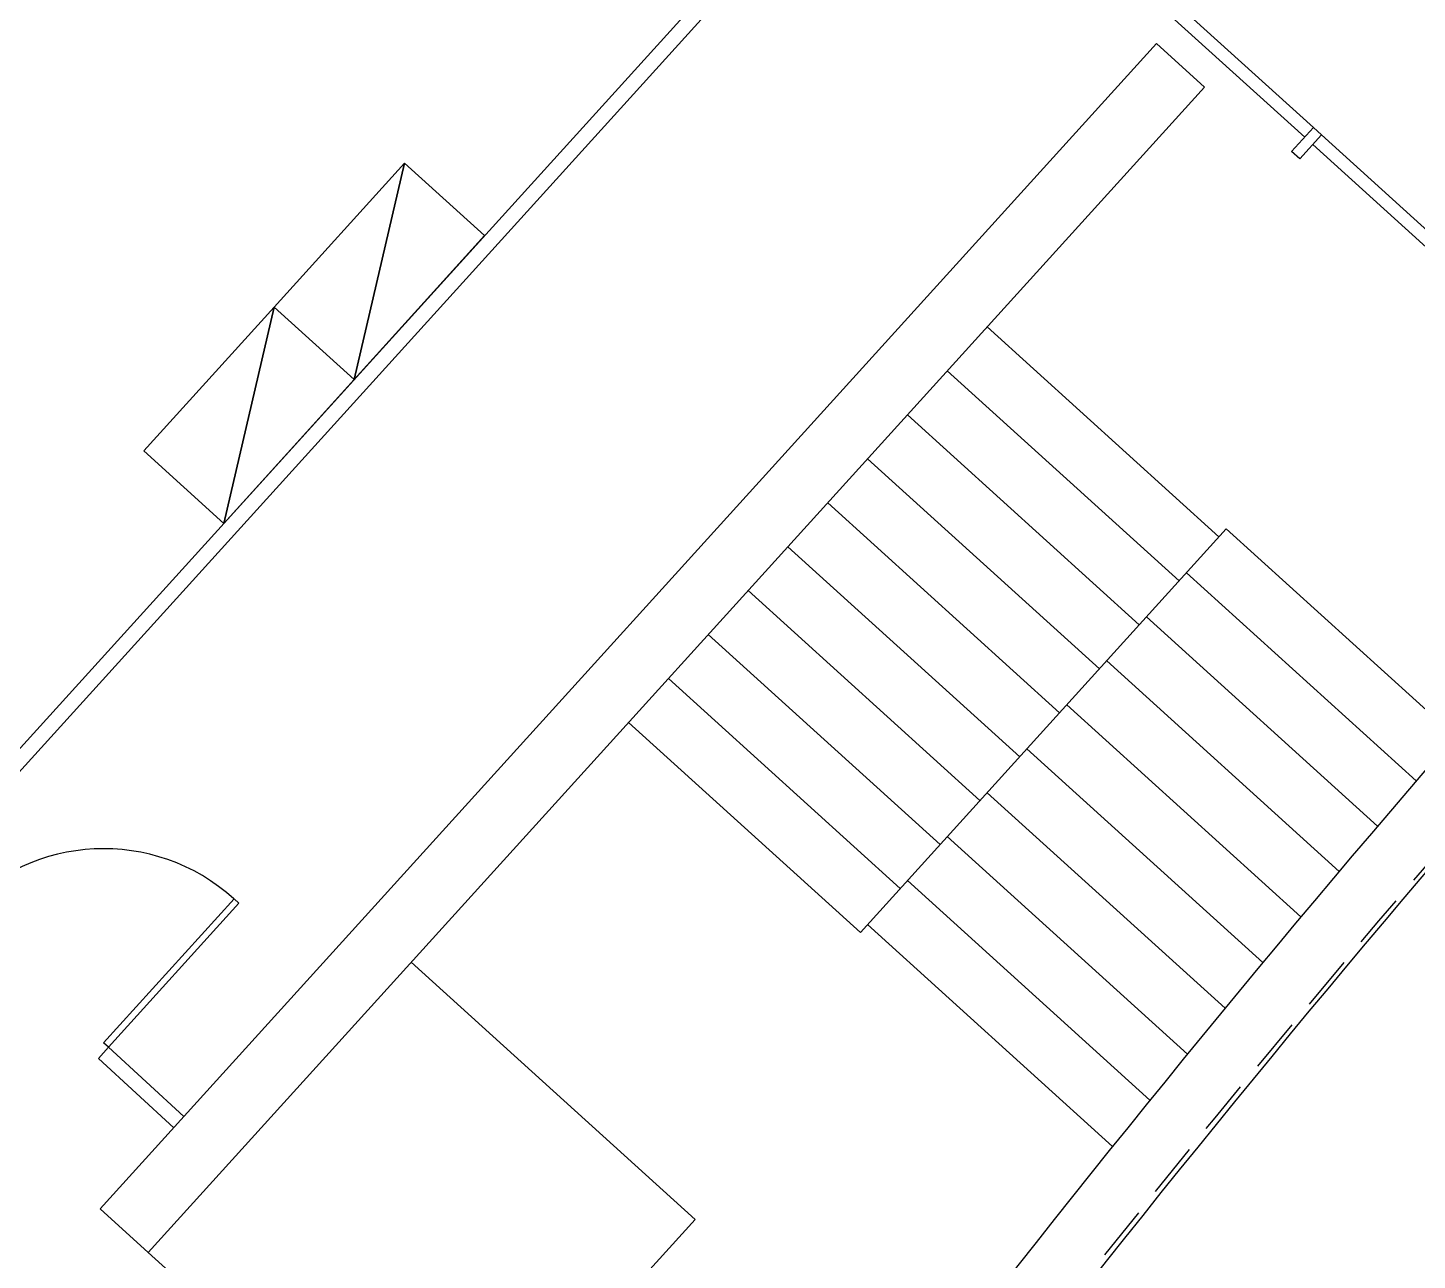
# Model space of a CAD drawing. Extents: x -1.7 to 87, y -33.6 to 19.
# Drawn here: x 77.33 to 83.77, y -17.59 to -11.87 of the extents above; entities that cross this region are included whole.
import ezdxf

# ---------------------------------------------------------------- set-up
doc = ezdxf.new("R2010")
doc.units = 0
doc.linetypes.add('HIDDEN', pattern=[0.375, 0.25, -0.125])
for name, color, linetype in [('AR-ARMÁRIOS', 2, 'Continuous'), ('AR-DIV', 2, 'Continuous'), ('AR-ESQ', 2, 'Continuous'), ('AR-MOB', 2, 'Continuous'), ('AR-PAR-ALV', 5, 'Continuous'), ('AR-PIS-DSN', 2, 'Continuous'), ('AR-PISO', 1, 'Continuous'), ('AR-POR', 1, 'Continuous'), ('AR-PRJ', 1, 'HIDDEN')]:
    doc.layers.add(name, color=color, linetype=linetype)

# ---------------------------------------------------------------- blocks, each defined once
blk = doc.blocks.new('armario base 90x50')
at = {"color": 1}
for points in [[(0.25, 0), (-0.25, -0.9), (0.25, -0.9)], [(0.25, 0), (-0.25, 0), (-0.25, -0.9)]]:
    blk.add_lwpolyline(points, close=True, dxfattribs=at)
at = {"color": 2}
blk.add_lwpolyline([(-0.25, -0.9), (0.25, -0.9), (0.25, 0), (-0.25, 0)], close=True, dxfattribs=at)

msp = doc.modelspace()

# ---------------------------------------------------------------- linework, layer by layer
at = {"layer": 'AR-ARMÁRIOS'}
for points in [[(77.8902, -17.5494), (79.2055, -18.7412), (80.4243, -17.3963), (79.1089, -16.2044)], [(78.0087, -16.9718), (77.6592, -16.6501), (77.7062, -16.5982), (78.0557, -16.9199)]]:
    msp.add_lwpolyline(points, dxfattribs=at)
at = {"layer": 'AR-DIV'}
for points in [[(81.0272, -11.094), (76.7886, -15.7716)], [(81.0791, -11.141), (76.8405, -15.8186)]]:
    msp.add_lwpolyline(points, dxfattribs=at)
at = {"layer": 'AR-ESQ'}
for points in [[(82.3605, -11.5735), (83.2498, -12.3793)], [(83.2868, -12.4128), (84.176, -13.2186)]]:
    msp.add_lwpolyline(points, dxfattribs=at)
at = {"layer": 'AR-ESQ', "color": 1}
for points in [[(82.4008, -11.529), (83.29, -12.3348)], [(83.3271, -12.3684), (84.2163, -13.1741)]]:
    msp.add_lwpolyline(points, dxfattribs=at)
at = {"layer": 'AR-ESQ'}
msp.add_lwpolyline([(83.1893, -12.4459), (83.29, -12.3348), (83.3271, -12.3684), (83.2264, -12.4795)], close=True, dxfattribs=at)
at = {"layer": 'AR-PAR-ALV'}
msp.add_lwpolyline([(82.7852, -12.1473), (82.5629, -11.9458), (77.6679, -17.3479), (77.8902, -17.5494)], close=True, dxfattribs=at)
msp.add_lwpolyline([(85.1345, -14.276), (84.9048, -14.0679, 0.062555), (74.9662, -28.3369), (75.2407, -28.481, -0.062551)], format="xyb", close=True, dxfattribs=at)
at = {"layer": 'AR-PIS-DSN', "color": 2}
for p, q in [((81.778, -13.2588), (82.8525, -14.2324)), ((81.5934, -13.4626), (82.6679, -14.4362)), ((81.4087, -13.6664), (82.4832, -14.64)), ((81.2241, -13.8702), (82.2986, -14.8438)), ((81.0394, -14.0739), (82.1139, -15.0476)), ((82.8861, -14.1954), (83.9454, -15.1553)), ((80.8548, -14.2777), (81.9292, -15.2514)), ((82.7014, -14.3992), (83.766, -15.3638)), ((80.6701, -14.4815), (81.7446, -15.4551)), ((82.5168, -14.603), (83.5873, -15.573)), ((80.4854, -14.6853), (81.5599, -15.6589)), ((82.3321, -14.8067), (83.4095, -15.783)), ((80.3008, -14.8891), (81.3753, -15.8627)), ((82.1475, -15.0105), (83.2325, -15.9937)), ((80.1161, -15.0929), (81.1906, -16.0665)), ((81.9628, -15.2143), (83.0563, -16.2051)), ((81.7782, -15.4181), (82.8809, -16.4173)), ((81.5935, -15.6219), (82.7063, -16.6302)), ((81.4089, -15.8257), (82.5325, -16.8438)), ((81.2242, -16.0294), (82.3595, -17.0582))]:
    msp.add_line(p, q, dxfattribs=at)
msp.add_lwpolyline([(82.8861, -14.1954), (81.1906, -16.0665)], dxfattribs=at)
at = {"layer": 'AR-PISO'}
msp.add_arc((77.6838, -16.5772), 0.8994, 47.80495, 137.70156, dxfattribs=at)
at = {"layer": 'AR-POR'}
msp.add_lwpolyline([(77.6836, -16.5777), (78.2879, -15.9108), (78.3101, -15.931), (77.7058, -16.5979), (77.6836, -16.5777)], dxfattribs=at)
at = {"layer": 'AR-PRJ'}
for centre, radius, start, end in [((134.8232, -59.3998), 67.1354, 137.713601, 153.905048), ((141.5354, -64.2205), 73.6208, 138.52063, 153.207947), ((133.9334, -58.8534), 62.6272, 138.541616, 144.857765)]:
    msp.add_arc(centre, radius, start, end, dxfattribs=at)

# ---------------------------------------------------------------- block references
at = {"layer": 'AR-MOB', "xscale": -1, "rotation": 137.8191666666204}
for p in [(78.6592, -13.3349), (78.0549, -14.0018)]:
    msp.add_blockref('armario base 90x50', p, dxfattribs=at)

doc.saveas('drawing.dxf')
